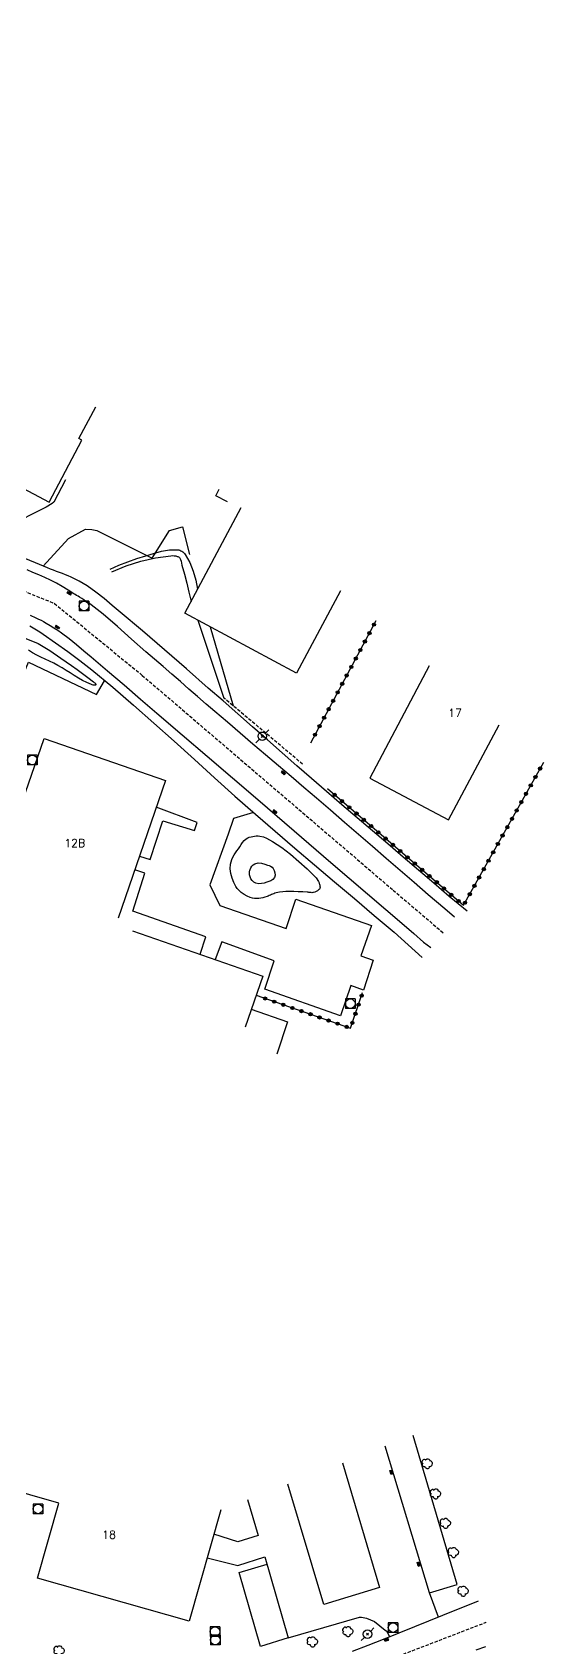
# Model space of a CAD drawing. Header units: millimetres. Extents: x 149000 to 150004, y 153000 to 154002.
# Drawn here: x 149618.2 to 149698.1, y 153747.6 to 154000 of the extents above; entities that cross this region are included whole.
import ezdxf
from ezdxf.enums import TextEntityAlignment as Align

# ---------------------------------------------------------------- set-up
doc = ezdxf.new("R2010")
doc.units = ezdxf.units.MM
doc.linetypes.add('DASHED', pattern=[0.75, 0.5, -0.25])
doc.layers.get('0').update_dxf_attribs({"linetype": 'CONTINUOUS'})
for name, color, linetype in [('W0001', 6, 'DASHED'), ('W0006', 2, 'CONTINUOUS'), ('W0008', 7, 'CONTINUOUS'), ('W0014', 7, 'CONTINUOUS'), ('W0017', 7, 'CONTINUOUS'), ('W0101', 7, 'CONTINUOUS'), ('W0104', 1, 'CONTINUOUS'), ('W0112', 1, 'DASHED'), ('W0211', 2, 'CONTINUOUS'), ('W0214', 2, 'CONTINUOUS'), ('W0300', 7, 'CONTINUOUS'), ('W0323', 7, 'CONTINUOUS'), ('W0333', 7, 'CONTINUOUS'), ('W0401', 7, 'CONTINUOUS'), ('W0420', 7, 'CONTINUOUS'), ('W0473', 7, 'CONTINUOUS'), ('W0991', 7, 'CONTINUOUS')]:
    doc.layers.add(name, color=color, linetype=linetype)
doc.styles.get("Standard").update_dxf_attribs({"font": 'romans.shx', "width": 0.85})

# ---------------------------------------------------------------- blocks, each defined once
blk = doc.blocks.new('T420')
for p, q in [((0.75, 0.75), (-0.75, 0.75)), ((-0.75, 0.75), (-0.75, -0.75)), ((0.75, 0.75), (0.75, -0.75)), ((0.75, -0.75), (-0.75, -0.75))]:
    blk.add_line(p, q)
blk.add_ellipse((0, 0), major_axis=(-0.53, 0.53), ratio=1, start_param=3.926991, end_param=10.210176)
blk = doc.blocks.new('T300')
for p, q in [((-0.8, 0.51), (-0.86, 0.34)), ((-0.86, 0.34), (-0.86, 0.17)), ((-0.86, 0.17), (-0.74, 0.06)), ((-0.69, 0.63), (-0.8, 0.51)), ((-0.8, -0.06), (-0.74, 0.06)), ((-0.74, 0.06), (-0.69, 0.11)), ((-0.57, 0.69), (-0.69, 0.63)), ((-0.46, 0.69), (-0.57, 0.69)), ((-0.29, 0.63), (-0.46, 0.69)), ((-0.29, 0.63), (-0.17, 0.74)), ((-0.23, 0.57), (-0.29, 0.63)), ((-0.17, 0.74), (-0.06, 0.8)), ((-0.06, 0.8), (0.06, 0.8)), ((0.06, 0.8), (0.23, 0.74)), ((0.23, 0.74), (0.34, 0.63)), ((0.34, 0.63), (0.4, 0.51)), ((0.46, 0.46), (0.34, 0.46)), ((0.4, 0.51), (0.4, 0.46)), ((0.57, 0.4), (0.46, 0.46)), ((0.57, 0.4), (0.69, 0.29)), ((0.69, 0.29), (0.74, 0.17)), ((0.74, 0.06), (0.69, -0.17)), ((0.74, 0.17), (0.74, 0.06)), ((-0.8, -0.17), (-0.8, -0.06)), ((-0.8, -0.23), (-0.8, -0.17)), ((-0.74, -0.34), (-0.8, -0.23)), ((-0.69, -0.4), (-0.74, -0.34)), ((-0.51, -0.46), (-0.69, -0.4)), ((-0.4, -0.46), (-0.51, -0.46)), ((-0.4, -0.46), (-0.34, -0.46)), ((-0.34, -0.46), (-0.34, -0.4)), ((-0.34, -0.51), (-0.34, -0.46)), ((-0.29, -0.63), (-0.34, -0.51)), ((-0.17, -0.74), (-0.29, -0.63)), ((-0.06, -0.8), (-0.17, -0.74)), ((0.06, -0.8), (-0.06, -0.8)), ((0.17, -0.74), (0.06, -0.8)), ((0.23, -0.69), (0.17, -0.74)), ((0.29, -0.46), (0.23, -0.46)), ((0.29, -0.63), (0.23, -0.69)), ((0.46, -0.4), (0.29, -0.46)), ((0.34, -0.51), (0.29, -0.63)), ((0.34, -0.51), (0.34, -0.46)), ((0.57, -0.34), (0.46, -0.4)), ((0.63, -0.29), (0.57, -0.34)), ((0.69, -0.17), (0.63, -0.29))]:
    blk.add_line(p, q)
blk = doc.blocks.new('T473')
for p, q in [((-0.166667, 0.166667), (0.166667, -0.166667)), ((-0.166667, -0.166667), (0.166667, 0.166667)), ((0.500001, 0.500001), (1.000002, 1.000002)), ((-1.000002, -1.000002), (-0.500001, -0.500001))]:
    blk.add_line(p, q)
blk.add_ellipse((0, 0), major_axis=(0.471405, 0.471405), ratio=1, start_param=5.4977871438, end_param=11.780972451)
blk = doc.blocks.new('T401')
for p, q in [((-0.3, 0.3), (0, 0.3)), ((-0.3, -0.25), (-0.3, 0.3)), ((-0.3, 0.15), (0, 0.15)), ((-0.3, 0), (0, 0)), ((0, 0.3), (0, -0.25)), ((-0.3, -0.15), (0, -0.15)), ((-0.3, -0.25), (-0.3, -0.3)), ((-0.3, -0.3), (0, -0.3)), ((0, -0.3), (0, -0.25))]:
    blk.add_line(p, q)
blk = doc.blocks.new('t323o')
at = {"color": 0, "linetype": 'Continuous'}
for radius in [0.25, 0.15]:
    blk.add_circle((0, 0), radius, dxfattribs=at)

msp = doc.modelspace()

# ---------------------------------------------------------------- linework, layer by layer
at = {"layer": 'W0001'}
for points in [[(149377.85, 154000), (149421.99, 153988.01), (149436.48, 153982.68), (149477.97, 153969.43), (149494.08, 153962.49), (149520.49, 153952.07), (149542.65, 153942.64), (149570.17, 153931.59), (149592.37, 153922.51), (149621.62, 153910.78), (149635.35, 153899.53), (149674.58, 153865.97), (149682.42, 153859.28)], [(149648.27, 153736.42), (149662.87, 153741.48), (149689.14, 153751.59), (149689.14, 153751.59)]]:
    msp.add_lwpolyline(points, dxfattribs=at)
at = {"layer": 'W0006'}
for points in [[(149648.68, 153926.66), (149646.85, 153927.58), (149647.4, 153928.64)], [(149657.83, 153859.97), (149659.38, 153864.54), (149671.17, 153860.42), (149669.55, 153855.71), (149671.46, 153855.05), (149669.92, 153850.36), (149667.95, 153851.05), (149666.32, 153846.31), (149654.54, 153850.51), (149655.96, 153854.93)], [(149680.25, 153756.16), (149684.59, 153757.49), (149677.69, 153780.77)], [(149666.67, 153776.5), (149672.44, 153756.99)], [(149672.44, 153756.99), (149663.72, 153754.34), (149658.13, 153773.18)], [(149658.17, 153749.15), (149653.85, 153747.77), (149650.48, 153759.34), (149654.87, 153760.64)]]:
    msp.add_lwpolyline(points, dxfattribs=at)
at = {"layer": 'W0008'}
for points in [[(149687.85, 153754.86), (149682.29, 153752.62), (149677.9, 153750.86), (149675.47, 153749.89), (149673.04, 153748.91), (149670.61, 153747.95), (149668.17, 153746.99)], [(149687.54, 153747.25), (149689.05, 153747.77)]]:
    msp.add_lwpolyline(points, dxfattribs=at)
at = {"layer": 'W0014'}
for points in [[(149686.15, 153862.7), (149683.33, 153865), (149680.94, 153867.05), (149678.53, 153869.09), (149676.13, 153871.14), (149673.73, 153873.18), (149671.33, 153875.22), (149668.93, 153877.27), (149666.54, 153879.32), (149664.15, 153881.38), (149661.83, 153883.39), (149659.52, 153885.41), (149657.21, 153887.43), (149654.91, 153889.46), (149652.6, 153891.49), (149650.3, 153893.52), (149647.99, 153895.54), (149645.67, 153897.55), (149642.25, 153900.53), (149638.82, 153903.51), (149635.38, 153906.47), (149631.91, 153909.39), (149630.65, 153910.45), (149629.38, 153911.52), (149628.09, 153912.55), (149626.74, 153913.51), (149626.14, 153913.89), (149625.52, 153914.23), (149624.89, 153914.55), (149624.26, 153914.86), (149623.8, 153915.06), (149623.35, 153915.25), (149622.89, 153915.43), (149622.42, 153915.6), (149621.96, 153915.77), (149621.49, 153915.95), (149621.03, 153916.13), (149620.57, 153916.31), (149615.92, 153918.26)], [(149684.18, 153861.73), (149682.65, 153863.04), (149680.06, 153865.26), (149677.87, 153867.14), (149675.69, 153869.02), (149673.51, 153870.91), (149671.33, 153872.79), (149669.15, 153874.68), (149666.97, 153876.56), (149664.78, 153878.44), (149662.6, 153880.32), (149660.61, 153882.02), (149658.62, 153883.72), (149656.63, 153885.41), (149654.64, 153887.1), (149652.65, 153888.79), (149650.66, 153890.49), (149648.68, 153892.19), (149646.69, 153893.89), (149645.34, 153895.05), (149644, 153896.22), (149642.65, 153897.39), (149641.31, 153898.56), (149639.96, 153899.73), (149638.62, 153900.89), (149637.27, 153902.06), (149635.92, 153903.22), (149633.7, 153905.17), (149631.49, 153907.14), (149629.24, 153909.07), (149626.91, 153910.89), (149626.58, 153911.12), (149626.24, 153911.34), (149625.89, 153911.55), (149625.55, 153911.76), (149625.32, 153911.89), (149625.1, 153912.03), (149624.88, 153912.16), (149624.65, 153912.29), (149623.75, 153912.84), (149622.85, 153913.39), (149621.93, 153913.92), (149621, 153914.42), (149620.11, 153914.84), (149619.19, 153915.24), (149618.27, 153915.62), (149617.35, 153915.99)], [(149617.86, 153908.91), (149618.72, 153908.52), (149619.13, 153908.33), (149619.54, 153908.13), (149619.94, 153907.92), (149620.33, 153907.7), (149620.95, 153907.34), (149621.55, 153906.97), (149622.14, 153906.59), (149622.72, 153906.18), (149623.91, 153905.28), (149625.07, 153904.33), (149626.21, 153903.37), (149627.35, 153902.41), (149629.93, 153900.23), (149632.51, 153898.03), (149635.07, 153895.83), (149637.64, 153893.63), (149641.58, 153890.26), (149645.52, 153886.88), (149649.46, 153883.5), (149653.4, 153880.12), (149659.12, 153875.22), (149664.85, 153870.31), (149670.57, 153865.4), (149676.29, 153860.49), (149677.81, 153859.18), (149679.34, 153857.86), (149680.45, 153856.99)], [(149617.76, 153907.27), (149618.3, 153906.97), (149618.82, 153906.65), (149619.34, 153906.31), (149619.85, 153905.97), (149621.79, 153904.63), (149623.71, 153903.25), (149625.59, 153901.84), (149627.45, 153900.38), (149630.74, 153897.67), (149633.98, 153894.89), (149637.18, 153892.08), (149640.34, 153889.23), (149643.5, 153886.36), (149646.66, 153883.5), (149649.83, 153880.66), (149653.04, 153877.85), (149656.12, 153875.2), (149659.21, 153872.55), (149662.3, 153869.91), (149665.4, 153867.28), (149668.51, 153864.65), (149671.61, 153862.02), (149674.71, 153859.38), (149679.12, 153855.45), (149679.12, 153855.45)]]:
    msp.add_lwpolyline(points, dxfattribs=at)
at = {"layer": 'W0017'}
for points in [[(149623.37, 153930.07), (149621.53, 153926.59), (149621.25, 153926.37), (149620.31, 153925.8), (149614.34, 153922.76), (149611.48, 153921.75), (149608.72, 153921.44)], [(149619.88, 153916.61), (149623.84, 153920.93), (149626.47, 153922.36), (149627.47, 153922.31), (149628.26, 153922.16), (149636.93, 153917.83), (149639.64, 153922.15), (149641.66, 153922.71), (149642.73, 153918.43)], [(149613.77, 153892.36), (149617.55, 153901.59), (149628.19, 153896.55), (149629.46, 153898.65)], [(149634.92, 153871.29), (149636.57, 153870.78), (149638.58, 153876.79), (149643.54, 153875.31), (149643.95, 153876.54), (149637.55, 153878.94)], [(149652.72, 153878.12), (149649.6, 153877.17), (149648.76, 153874.72), (149645.93, 153866.79), (149647.47, 153863.57), (149657.83, 153859.97)], [(149644.39, 153855.95), (149645.29, 153858.67), (149633.88, 153862.69), (149635.76, 153868.61), (149634.18, 153869.15)], [(149655.96, 153854.93), (149647.79, 153857.88), (149646.75, 153855.13)], [(149681.65, 153752.36), (149680.25, 153756.16), (149673.31, 153779.07)], [(149651.83, 153770.74), (149653.47, 153765.11), (149650.3, 153764.17), (149646.57, 153765.32)], [(149645.52, 153761.64), (149650.29, 153760.47), (149654.54, 153761.78), (149658.17, 153749.15), (149669.32, 153752.37), (149669.64, 153752.39), (149670.43, 153752.24), (149671.64, 153751.72), (149673.31, 153750.35), (149673.51, 153750.23), (149673.67, 153749.96), (149673.98, 153749.29)]]:
    msp.add_lwpolyline(points, dxfattribs=at)
at = {"layer": 'W0101'}
for points in [[(149607.57, 153946.04), (149607.58, 153946.04), (149607.1, 153946.32), (149601.94, 153936.59), (149620.79, 153926.57), (149625.9, 153936.3), (149625.45, 153936.53), (149625.45, 153936.53)], [(149625.45, 153936.53), (149628.1, 153941.49)], [(149659.45, 153899.89), (149642, 153909.25), (149650.82, 153925.76)], [(149666.33, 153912.71), (149659.45, 153899.89)], [(149680.22, 153901.01), (149670.91, 153883.45)], [(149670.91, 153883.45), (149683.24, 153876.96), (149691.17, 153891.79)], [(149615.17, 153875.63), (149620.04, 153889.66)], [(149620.04, 153889.66), (149638.98, 153883.09), (149631.57, 153861.57)], [(149642.7, 153751.77), (149618.99, 153758.48), (149622.33, 153770.18), (149553.16, 153790.01), (149553.73, 153792)], [(149647.66, 153769.12), (149642.7, 153751.77)]]:
    msp.add_lwpolyline(points, dxfattribs=at)
at = {"layer": 'W0104'}
msp.add_lwpolyline([(149633.85, 153859.63), (149654.2, 153852.53), (149651.42, 153844.58)], dxfattribs=at)
at = {"layer": 'W0112'}
msp.add_lwpolyline([(149660.41, 153885.66), (149648.13, 153895.98)], dxfattribs=at)
at = {"layer": 'W0211'}
for points in [[(149630.62, 153915.69), (149632.83, 153916.64), (149635.11, 153917.38), (149637.45, 153917.91), (149639.83, 153918.22), (149640.08, 153918.23), (149640.33, 153918.22), (149640.59, 153918.19), (149640.83, 153918.12), (149640.93, 153918.09), (149641.02, 153918.05), (149641.11, 153917.99), (149641.18, 153917.92), (149641.34, 153917.65), (149641.43, 153917.35), (149641.5, 153917.05), (149641.56, 153916.76), (149641.96, 153915.35), (149642.32, 153913.93), (149642.66, 153912.51), (149642.98, 153911.08)], [(149644.02, 153908.17), (149648.13, 153895.98)], [(149617.16, 153905.3), (149619.11, 153904.51), (149620.93, 153903.43), (149622.63, 153902.23), (149624.32, 153901.06), (149625.19, 153900.45), (149626.04, 153899.82), (149626.87, 153899.18), (149627.71, 153898.53), (149627.78, 153898.48), (149627.86, 153898.43), (149627.93, 153898.38), (149627.99, 153898.31), (149628.03, 153898.26), (149628.07, 153898.2), (149628.09, 153898.14), (149628.09, 153898.07), (149628.09, 153898.04), (149628.07, 153898.02), (149628.05, 153898.01), (149628.03, 153897.99), (149627.87, 153897.97), (149627.7, 153898), (149627.55, 153898.06), (149627.42, 153898.11), (149626.71, 153898.4), (149626.03, 153898.74), (149625.37, 153899.11), (149624.73, 153899.5), (149624.1, 153899.9), (149623.46, 153900.31), (149622.82, 153900.7), (149622.17, 153901.08), (149621.52, 153901.42), (149620.86, 153901.74), (149620.19, 153902.05), (149619.52, 153902.36), (149618.86, 153902.69), (149618.2, 153903.05), (149617.58, 153903.45)]]:
    msp.add_lwpolyline(points, dxfattribs=at)
msp.add_lwpolyline([(149656.02, 153867.93), (149655.79, 153867.63), (149655.48, 153867.43), (149655.14, 153867.31), (149654.83, 153867.21), (149654.43, 153867.08), (149654.01, 153866.98), (149653.57, 153866.96), (149653.13, 153867.05), (149652.82, 153867.22), (149652.55, 153867.46), (149652.35, 153867.74), (149652.2, 153868.06), (149652.15, 153868.2), (149652.12, 153868.34), (149652.11, 153868.48), (149652.1, 153868.63), (149652.11, 153868.77), (149652.14, 153868.92), (149652.17, 153869.06), (149652.21, 153869.19), (149652.32, 153869.46), (149652.47, 153869.72), (149652.67, 153869.94), (149652.93, 153870.1), (149653.46, 153870.22), (149654, 153870.19), (149654.5, 153870.05), (149654.96, 153869.89), (149655.19, 153869.81), (149655.42, 153869.7), (149655.64, 153869.56), (149655.81, 153869.36), (149655.98, 153869.04), (149656.1, 153868.69), (149656.12, 153868.31)], close=True, dxfattribs=at)
at = {"layer": 'W0214'}
for points in [[(149630.36, 153916.1), (149631.71, 153916.72), (149633.1, 153917.27), (149634.5, 153917.77), (149635.93, 153918.21), (149637.13, 153918.56), (149638.35, 153918.91), (149639.62, 153919.14), (149640.9, 153919.16), (149641.07, 153919.13), (149641.24, 153919.07), (149641.39, 153919), (149641.54, 153918.92), (149641.69, 153918.81), (149641.83, 153918.69), (149641.96, 153918.55), (149642.07, 153918.4), (149642.78, 153917.14), (149643.34, 153915.8), (149643.75, 153914.41), (149643.99, 153912.98)], [(149645.99, 153907.11), (149649.55, 153894.79)]]:
    msp.add_lwpolyline(points, dxfattribs=at)
msp.add_lwpolyline([(149663.14, 153866.29), (149663.1, 153866.2), (149663.05, 153866.12), (149662.98, 153866.06), (149662.91, 153866), (149662.73, 153865.87), (149662.55, 153865.76), (149662.35, 153865.66), (149662.14, 153865.6), (149662.02, 153865.58), (149661.89, 153865.57), (149661.76, 153865.58), (149661.64, 153865.59), (149661.52, 153865.61), (149661.4, 153865.62), (149661.27, 153865.64), (149661.15, 153865.65), (149660.45, 153865.68), (149659.74, 153865.72), (149659.04, 153865.75), (149658.33, 153865.75), (149657.82, 153865.73), (149657.31, 153865.69), (149656.79, 153865.63), (149656.29, 153865.53), (149656.1, 153865.48), (149655.92, 153865.41), (149655.74, 153865.34), (149655.57, 153865.27), (149655.39, 153865.19), (149655.22, 153865.12), (149655.04, 153865.05), (149654.86, 153864.98), (149654.54, 153864.88), (149654.23, 153864.78), (149653.91, 153864.7), (149653.58, 153864.66), (149653.24, 153864.66), (149652.9, 153864.68), (149652.57, 153864.74), (149652.24, 153864.84), (149651.75, 153865.04), (149651.28, 153865.3), (149650.84, 153865.61), (149650.44, 153865.96), (149650.2, 153866.23), (149649.99, 153866.53), (149649.81, 153866.84), (149649.66, 153867.17), (149649.41, 153867.85), (149649.21, 153868.55), (149649.1, 153869.28), (149649.14, 153870.02), (149649.23, 153870.41), (149649.36, 153870.78), (149649.53, 153871.14), (149649.73, 153871.48), (149649.94, 153871.81), (149650.16, 153872.12), (149650.38, 153872.44), (149650.6, 153872.76), (149650.81, 153873.09), (149651.03, 153873.42), (149651.29, 153873.73), (149651.6, 153874), (149651.84, 153874.13), (149652.09, 153874.22), (149652.36, 153874.29), (149652.62, 153874.34), (149652.9, 153874.39), (149653.18, 153874.43), (149653.47, 153874.44), (149653.76, 153874.41), (149654.29, 153874.28), (149654.79, 153874.08), (149655.27, 153873.83), (149655.74, 153873.57), (149657.18, 153872.62), (149658.54, 153871.58), (149659.84, 153870.46), (149661.11, 153869.3), (149661.6, 153868.85), (149662.08, 153868.38), (149662.54, 153867.87), (149662.92, 153867.3), (149662.97, 153867.2), (149663, 153867.1), (149663.02, 153866.99), (149663.05, 153866.88), (149663.09, 153866.74), (149663.13, 153866.6), (149663.16, 153866.44)], close=True, dxfattribs=at)
at = {"layer": 'W0323'}
for points in [[(149671.89, 153908.03), (149661.65, 153888.95)], [(149664.3, 153881.83), (149685.58, 153863.61), (149698.11, 153885.95)], [(149653.15, 153849.54), (149667.9, 153844.4), (149669.81, 153849.95)]]:
    msp.add_lwpolyline(points, dxfattribs=at)
at = {"layer": 'W0333'}
msp.add_lwpolyline([(149652.4, 153847.39), (149658.07, 153845.37), (149656.37, 153840.33)], dxfattribs=at)

# ---------------------------------------------------------------- block references
at = {"layer": 'W0300'}
for p in [(149679.94, 153776.33), (149681.24, 153771.61), (149682.78, 153767.02), (149684.03, 153762.47), (149685.56, 153756.42), (149662, 153748.49), (149667.54, 153750.1), (149622.4, 153747.08)]:
    msp.add_blockref('T300', p, dxfattribs=at)
at = {"layer": 'W0323'}
for p, rotation in [((149670.87, 153906.13), 241.7995460111471), ((149671.58, 153907.45), 241.7995460111471), ((149669.45, 153903.49), 241.7995460111471), ((149670.16, 153904.81), 241.7995460111471), ((149668.03, 153900.84), 241.7995460111471), ((149668.74, 153902.16), 241.7995460111471), ((149666.62, 153898.2), 241.7995460111471), ((149667.32, 153899.52), 241.7995460111471), ((149665.2, 153895.55), 241.7995460111471), ((149665.91, 153896.88), 241.7995460111471), ((149663.78, 153892.91), 241.7995460111471), ((149664.49, 153894.23), 241.7995460111471), ((149662.36, 153890.27), 241.7995460111471), ((149663.07, 153891.59), 241.7995460111471), ((149697.55, 153884.96), 60.7087729575684), ((149696.82, 153883.65), 60.7087729575684), ((149665.44, 153880.86), 319.4115695465997), ((149666.58, 153879.88), 319.4115695465997), ((149695.35, 153881.03), 60.7087729575684), ((149696.09, 153882.34), 60.7087729575684), ((149667.72, 153878.91), 319.4115695465997), ((149668.86, 153877.93), 319.4115695465997), ((149693.88, 153878.41), 60.7087729575684), ((149694.62, 153879.72), 60.7087729575684), ((149669.99, 153876.96), 319.4115695465997), ((149671.13, 153875.98), 319.4115695465997), ((149672.27, 153875), 319.4115695465997), ((149692.42, 153875.8), 60.7087729575684), ((149693.15, 153877.11), 60.7087729575684), ((149673.41, 153874.03), 319.4115695465997), ((149674.55, 153873.05), 319.4115695465997), ((149690.95, 153873.18), 60.7087729575684), ((149691.68, 153874.49), 60.7087729575684), ((149675.69, 153872.08), 319.4115695465997), ((149676.83, 153871.1), 319.4115695465997), ((149677.97, 153870.12), 319.4115695465997), ((149689.48, 153870.57), 60.7087729575684), ((149690.22, 153871.87), 60.7087729575684), ((149679.11, 153869.15), 319.4115695465997), ((149680.25, 153868.17), 319.4115695465997), ((149688.01, 153867.95), 60.7087729575684), ((149688.75, 153869.26), 60.7087729575684), ((149681.39, 153867.2), 319.4115695465997), ((149682.52, 153866.22), 319.4115695465997), ((149683.66, 153865.24), 319.4115695465997), ((149686.55, 153865.33), 60.7087729575684), ((149687.28, 153866.64), 60.7087729575684), ((149684.8, 153864.27), 319.4115695465997), ((149685.81, 153864.02), 60.7087729575684), ((149654.57, 153849.04), 340.7852807181307), ((149655.99, 153848.55), 340.7852807181307), ((149657.4, 153848.06), 340.7852807181307), ((149658.82, 153847.56), 340.7852807181307), ((149660.24, 153847.07), 340.7852807181307), ((149669.17, 153848.07), 70.95689100312286), ((149669.66, 153849.49), 70.95689100312286), ((149661.65, 153846.58), 340.7852807181307), ((149663.07, 153846.08), 340.7852807181307), ((149664.48, 153845.59), 340.7852807181307), ((149665.9, 153845.1), 340.7852807181307), ((149667.32, 153844.6), 340.7852807181307), ((149668.19, 153845.24), 70.95689100312286), ((149668.68, 153846.65), 70.95689100312286)]:
    msp.add_blockref('t323o', p, dxfattribs=dict(at, rotation=rotation))
at = {"layer": 'W0401'}
for p, rotation in [((149624.04, 153912.48), 58.90507134665138), ((149622, 153906.94), 236.9049510798179), ((149657.52, 153884.4), 49.60339188584786), ((149655.99, 153878.12), 229.3945023892285), ((149674.41, 153775.07), 16.8232103606923), ((149678.7, 153760.74), 16.67428491602934), ((149673.49, 153748.96), 111.790379146603)]:
    msp.add_blockref('T401', p, dxfattribs=dict(at, rotation=rotation))
at = {"layer": 'W0420'}
for p in [(149626.26, 153910.36), (149618.17, 153886.3), (149667.87, 153848.22), (149619.06, 153769.29), (149674.57, 153750.75), (149646.72, 153750.12), (149646.77, 153748.81)]:
    msp.add_blockref('T420', p, dxfattribs=at)
at = {"layer": 'W0473'}
for p in [(149654.12, 153890.01), (149670.58, 153749.71)]:
    msp.add_blockref('T473', p, dxfattribs=at)

# ---------------------------------------------------------------- texts
at = {"layer": 'W0991'}
for s, p in [('17', (149684.25, 153893.66)), ('12B', (149624.8, 153873.33)), ('18', (149630.16, 153765.26))]:
    msp.add_text(s, height=1.25, dxfattribs=at).set_placement(p, align=Align.MIDDLE_CENTER)

doc.saveas('drawing.dxf')
